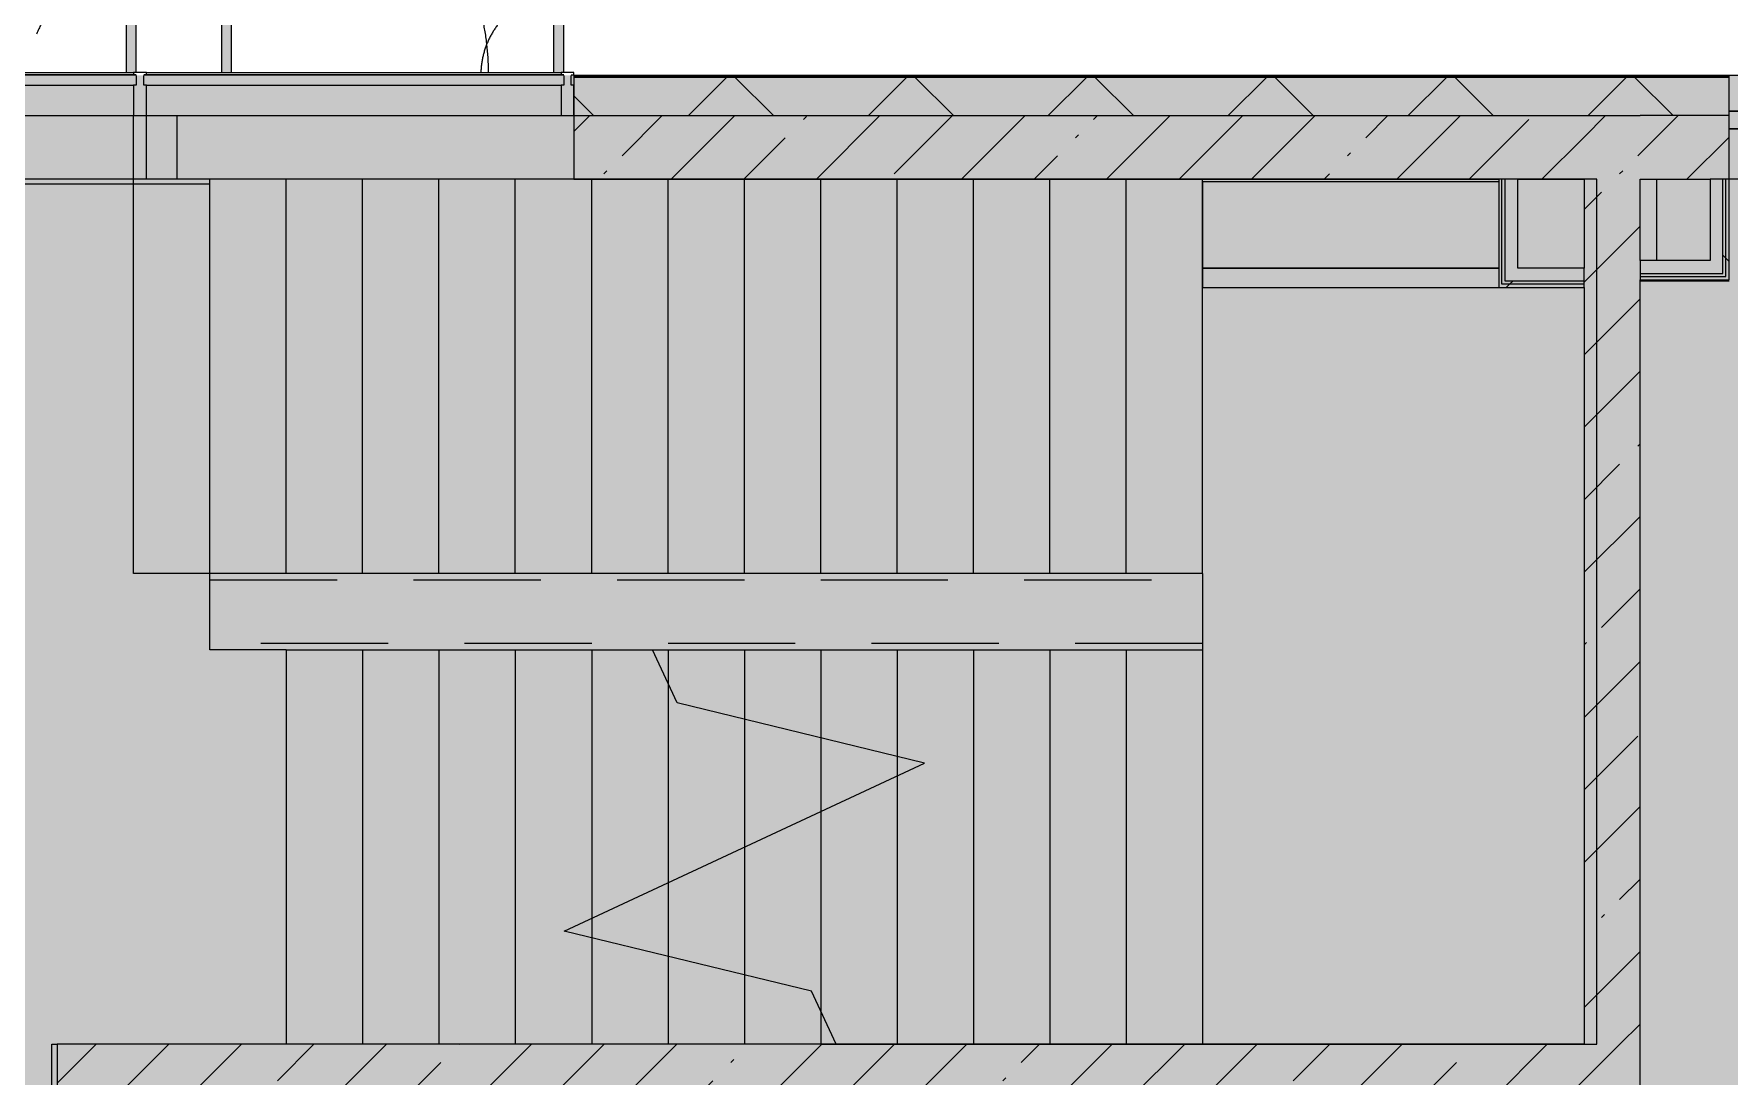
# Model space of a CAD drawing. Header units: millimetres. Extents: x 81548 to 272142, y -8553 to 29000.
# Drawn here: x 239620 to 246282, y 17625 to 21721 of the extents above; entities that cross this region are included whole.
import ezdxf

# ---------------------------------------------------------------- set-up
doc = ezdxf.new("R2010")
doc.units = ezdxf.units.MM
doc.linetypes.add('200_ШТРИХ__ш1_п0_6_', pattern=[800, 500, -300])
doc.layers.add('A-DETL-GENF-2', color=7, linetype='Continuous', lineweight=9, true_color=0xc0c0c0, transparency=0.4)
for name, color, linetype, lineweight in [('A-DETL-MBND-1', 7, '200_ШТРИХ__ш1_п0_6_', 9), ('A-GLAZ-3', 7, 'Continuous', 5), ('A-GLAZ-CWMG-2', 7, 'Continuous', 5), ('A-WALL-3', 7, 'Continuous', 5), ('I-WALL-4', 7, 'Continuous', 5)]:
    doc.layers.add(name, color=color, linetype=linetype, lineweight=lineweight)
for name, color, linetype, lineweight, true_color in [('A-FLOR-2', 7, 'Continuous', 5, 0xb7b7b7), ('A-GLAZ-2', 7, 'Continuous', 5, 0x737373), ('A-GLAZ-CWMG-4', 7, 'Continuous', 5, 0x737373), ('A-WALL-4', 7, 'Continuous', 5, 0x737373), ('A-WALL-5', 7, 'Continuous', 9, 0x737373), ('I-WALL-2', 7, 'Continuous', 5, 0xe7e7e7), ('I-WALL-3', 7, 'Continuous', 9, 0xe7e7e7), ('I-WALL-5', 7, 'Continuous', 5, 0x737373), ('S-STRS-2', 7, 'Continuous', 5, 0x737373), ('S-STRS-MBND-2', 7, 'Continuous', 5, 0x737373)]:
    doc.layers.add(name, color=color, linetype=linetype, lineweight=lineweight, true_color=true_color)
pattern_1 = [(45, (145131.5, 0), (-285.1231, 285.1231), []), (45, (145416.64, 0), (-285.1231, 285.1231), [504.031, -100.806, 16.764, -84.042])]
pattern_2 = [(45, (145131.5, 0), (-530.33, 530.33), []), (135, (145131.5, 0), (-530.33, -530.33), [])]

# ---------------------------------------------------------------- blocks, each defined once
blk = doc.blocks.new('120_Окно_СКБ_1Ст - 120_Окно_СКБ_1Ст 900х2500_h_ с форточкой-22877787-2_10_3_птичка')
at = {"layer": 'A-GLAZ-2'}
for p, q in [((-450, -127), (-450, -57)), ((-450, -57), (-380, -57)), ((450, -57), (-450, -57)), ((-380, -57), (-380, -127)), ((380, -127), (380, -57)), ((380, -57), (450, -57)), ((450, -57), (450, -127)), ((-380, -127), (-450, -127)), ((-450, -127), (-400, -127)), ((-380, -127), (-400, -127)), ((-400, -127), (-400, -137)), ((380, -87), (-380, -87)), ((-380, -87), (-380, -127)), ((-330, -137), (-330, -87)), ((-330, -107), (330, -107)), ((330, -117), (-330, -117)), ((330, -137), (330, -87)), ((380, -127), (380, -87)), ((450, -127), (380, -127)), ((400, -127), (380, -127)), ((400, -127), (450, -127)), ((400, -137), (400, -127)), ((-400, -137), (400, -137)), ((400, -137), (-400, -137))]:
    blk.add_line(p, q, dxfattribs=at)
blk = doc.blocks.new('DRS_ДПУ_распашная__2Ст_Прямоугольная1 - ВН-4_ Нр_ДО_1500х2200 глухая-26741401-2_10_3_птичка')
at = {"layer": 'A-DETL-MBND-1'}
h = blk.add_hatch(color=256, dxfattribs=at)
h.paths.add_polyline_path([(-760, 10), (-730, 10), (-730, 1050), (-770, 1050), (-770, 10), (-763.2, 10)])
h.paths.add_polyline_path([(-770, 0), (-760, 0), (-763.2, 6.8)])
h = blk.add_hatch(color=256, dxfattribs=at)
h.paths.add_polyline_path([(760, 0), (770, 0), (760, 10)])
h.paths.add_polyline_path([(730, 10), (770, 10), (770, 423.1), (730, 423.1), (730, 40)])
for p, q in [((-770, 1050), (-770, 10)), ((-730, 1050), (-770, 1050)), ((-730, 10), (-730, 1050)), ((770, 423.1), (730, 423.1)), ((730, 423.1), (730, 10)), ((770, 10), (770, 423.1))]:
    blk.add_line(p, q, dxfattribs=at)
for centre, radius, start, end in [((-770, 0), 1050, 0.55196, 90), ((770, 0), 423.1, 90, 178.61029)]:
    blk.add_arc(centre, radius, start, end, dxfattribs=at)
blk = doc.blocks.new('Прямоугольный импост - Импост структурный с накладкой - 170мм-23713241-2_10_3_птичка')
at = {"layer": 'A-DETL-MBND-1'}
for p, q in [((-10, 0), (0, 0)), ((0, 0), (0, -10))]:
    blk.add_line(p, q, dxfattribs=at)
blk = doc.blocks.new('DRS_ДПУ_распашная__2Ст_Прямоугольная1 - ВН-4_ Нр_ДО_1500х2200 глухая-26857260-2_10_3_птичка')
at = {"layer": 'A-DETL-MBND-1'}
blk.add_hatch(color=256, dxfattribs=at).paths.add_polyline_path([(-662.5, 10), (-632.5, 10), (-632.5, 1050), (-672.5, 1050), (-672.5, 10)])
h = blk.add_hatch(color=256, dxfattribs=at)
h.paths.add_polyline_path([(662.5, 0), (672.5, 0), (662.5, 10)])
h.paths.add_polyline_path([(632.5, 10), (672.5, 10), (672.5, 325.6), (632.5, 325.6), (632.5, 40)])
for p, q in [((-672.5, 1050), (-672.5, 10)), ((-632.5, 1050), (-672.5, 1050)), ((-632.5, 10), (-632.5, 1050)), ((672.5, 325.6), (632.5, 325.6)), ((632.5, 325.6), (632.5, 10)), ((672.5, 10), (672.5, 325.6))]:
    blk.add_line(p, q, dxfattribs=at)
for centre, radius, start, end in [((-672.5, 0), 1050, 0.55196, 90), ((672.5, 0), 325.6, 90, 178.15712)]:
    blk.add_arc(centre, radius, start, end, dxfattribs=at)
blk = doc.blocks.new('PNS_Панель прямоугольная1 - Нр_Стекло - 40мм-22959730-2_10_3_птичка')
at = {"layer": 'A-GLAZ-2'}
blk.add_line((-756.4, -40), (760, -40), dxfattribs=at)
at = {"layer": 'A-GLAZ-3'}
for p, q in [((-770, 0), (770, 0)), ((770, 0), (-770, 0))]:
    blk.add_line(p, q, dxfattribs=at)
blk = doc.blocks.new('PNS_Панель прямоугольная1 - Нр_Стекло - 40мм-23689183-2_10_3_птичка')
at = {"layer": 'A-GLAZ-2'}
blk.add_line((-815, -40), (815, -40), dxfattribs=at)
at = {"layer": 'A-GLAZ-3'}
for p, q in [((-825, 0), (825, 0)), ((825, 0), (-825, 0))]:
    blk.add_line(p, q, dxfattribs=at)
blk = doc.blocks.new('Прямоугольный импост - Импост структурный с накладкой - 170мм-22874516-2_10_3_птичка')
at = {"layer": 'A-GLAZ-CWMG-2'}
for p, q in [((-50, -10), (-50, 0)), ((-50, 0), (-40, 0)), ((-10, 0), (0, 0)), ((0, 0), (0, -10)), ((0, -10), (-50, -10))]:
    blk.add_line(p, q, dxfattribs=at)
at = {"layer": 'A-GLAZ-CWMG-4'}
for p, q in [((-50, 40), (-50, 160)), ((-50, 160), (0, 160)), ((0, 160), (0, 40)), ((-40, 40), (-50, 40)), ((-40, 2), (-40, 40)), ((-10, 40), (-10, 2)), ((0, 40), (-10, 40))]:
    blk.add_line(p, q, dxfattribs=at)
blk = doc.blocks.new('Прямоугольный импост - Импост структурный с накладкой - 170мм-22855553-2_10_3_птичка')
at = {"layer": 'A-GLAZ-CWMG-2'}
for p, q in [((93360, 21560), (93360, 21570)), ((93360, 21570), (94880, 21570)), ((94880, 21570), (94880, 21560))]:
    blk.add_line(p, q, dxfattribs=at)
at = {"layer": 'A-GLAZ-CWMG-4'}
blk.add_line((93360, 21400), (94880, 21400), dxfattribs=at)
blk = doc.blocks.new('Прямоугольный импост - Импост структурный с накладкой - 170мм-23689142-2_10_3_птичка')
at = {"layer": 'A-GLAZ-CWMG-2'}
for p, q in [((94930, 21560), (94930, 21570)), ((94930, 21570), (96560, 21570)), ((96560, 21570), (96560, 21560))]:
    blk.add_line(p, q, dxfattribs=at)
at = {"layer": 'A-GLAZ-CWMG-4'}
blk.add_line((94930, 21400), (96560, 21400), dxfattribs=at)
blk = doc.blocks.new('Прямоугольный импост - Импост структурный с накладкой - 170мм-22874498-2_10_3_птичка')
at = {"layer": 'A-GLAZ-CWMG-2'}
for p, q in [((-25, -10), (-25, 0)), ((-25, 0), (-15, 0)), ((15, 0), (25, 0)), ((25, 0), (25, -10)), ((25, -10), (-25, -10))]:
    blk.add_line(p, q, dxfattribs=at)
at = {"layer": 'A-GLAZ-CWMG-4'}
for p, q in [((-25, 40), (-25, 160)), ((-25, 160), (25, 160)), ((25, 160), (25, 40)), ((-15, 40), (-25, 40)), ((-15, 2), (-15, 40)), ((15, 40), (15, 2)), ((25, 40), (15, 40))]:
    blk.add_line(p, q, dxfattribs=at)
blk = doc.blocks.new('Зашивка приборов отопления31 - Зашивка приборов отопления-33324104-2_10_3_птичка')
at = {"layer": 'A-WALL-4'}
for p, q in [((126595, 120), (125430, 120)), ((126595, 45), (126595, 120)), ((126595, 45), (125430, 45)), ((125430, 45), (126595, 45)), ((126595, -295), (126595, 45)), ((125430, -295), (126595, -295))]:
    blk.add_line(p, q, dxfattribs=at)

msp = doc.modelspace()

# ---------------------------------------------------------------- hatches: boundary and pattern name
at = {"layer": 'A-DETL-GENF-2'}
msp.add_hatch(color=256, dxfattribs=at).paths.add_polyline_path([(268200.9, -258), (270369.5, -258), (270369.5, 21558), (238439.5, 21558), (238439.5, 27348), (229991.5, 27348), (229991.5, 5750), (234333.5, 5750), (234333.5, -258), (267272.4, -258)])
at = {"layer": 'A-WALL-3'}
h = msp.add_hatch(dxfattribs=at)
h.set_pattern_fill('FP_55', color=256, style=0, pattern_type=2)
h.set_pattern_definition([(45, (145131.5, 0), (-353.5534, 353.5534), []), (135, (145131.5, 0), (-353.5534, -353.5534), [])])
h.paths.add_polyline_path([(270361.5, 21400), (270361.5, 21550), (265281.7, 21550), (265281.7, 21400), (270211.5, 21400)])
h.paths.add_polyline_path([(264381.7, 21400), (264381.7, 21550), (263032, 21550), (263032, 21400), (263558.3, 21400)])
h.paths.add_polyline_path([(251487.6, 21400), (251982, 21400), (251982, 21550), (250681.7, 21550), (250681.7, 21400), (251181.5, 21400)])
h.paths.add_polyline_path([(254182, 21400), (254182, 21550), (252882, 21550), (252882, 21400), (253344.6, 21400)])
h.paths.add_polyline_path([(255082, 21400), (256381.5, 21400), (256381.5, 21550), (255082, 21550)])
h.paths.add_polyline_path([(261232, 21400), (262132, 21400), (262132, 21550), (260732, 21550), (260732, 21400), (260772.8, 21400)])
h.paths.add_polyline_path([(258432, 21400), (258432, 21550), (257281.5, 21550), (257281.5, 21400)])
h.paths.add_polyline_path([(248381.7, 21400), (248381.7, 21550), (247181.5, 21550), (247181.5, 21400), (247773.5, 21400)])
h.paths.add_polyline_path([(238439.5, 21400), (238441.5, 21400), (238437.4, 21550), (238191.5, 21550), (238191.5, 21400), (238398.5, 21400)])
h.paths.add_polyline_path([(241741.5, 21400), (246281.5, 21400), (246281.5, 21550), (241741.5, 21550)])
at = {"layer": 'I-WALL-2'}
for points in [[(246256.5, 20780), (246256.5, 21150), (246206.5, 21150), (246206.5, 20780)], [(246206.5, 20780), (246206.5, 20830), (245931.5, 20830), (245931.5, 20780)]]:
    msp.add_hatch(color=256, dxfattribs=at).paths.add_polyline_path(points)
at = {"layer": 'I-WALL-3'}
for points in [[(245451.5, 20750), (245451.5, 21150), (245401.5, 21150), (245401.5, 20750)], [(245711.5, 20750), (245711.5, 20800), (245451.5, 20800), (245451.5, 20750)]]:
    msp.add_hatch(color=256, dxfattribs=at).paths.add_polyline_path(points)
at = {"layer": 'I-WALL-4'}
h = msp.add_hatch(dxfattribs=at)
h.set_pattern_fill('FP_63', color=256, style=0, pattern_type=2)
h.set_pattern_definition(pattern_1)
h.paths.add_polyline_path([(245711.5, 21150), (245711.5, 21400), (241741.5, 21400), (241741.5, 21150), (245451.5, 21150)])
h.paths.add_polyline_path([(238333.5, 21150), (238441.5, 21150), (238439.5, 21400), (238161.5, 21400), (238161.5, 21150), (238221.5, 21150)])
h = msp.add_hatch(dxfattribs=at)
h.set_pattern_fill('FP_63', color=256, style=0, pattern_type=2)
h.set_pattern_definition(pattern_1)
h.paths.add_polyline_path([(245931.5, 17750), (245931.5, 21400), (245711.5, 21400), (245711.5, 17750), (245916.5, 17750)])
h = msp.add_hatch(dxfattribs=at)
h.set_pattern_fill('FP_63', color=256, style=0, pattern_type=2)
h.set_pattern_definition(pattern_1)
h.paths.add_polyline_path([(263032, 21150), (264381.7, 21150), (264381.7, 21400), (263032, 21400)])
h.paths.add_polyline_path([(257281.5, 21150), (258432, 21150), (258432, 21400), (257281.5, 21400)])
h.paths.add_polyline_path([(261232, 21150), (262132, 21150), (262132, 21400), (261232, 21400), (261232, 21239.3)])
h.paths.add_polyline_path([(266341.5, 21150), (266341.5, 21400), (265981.5, 21400), (265981.5, 21150)])
h.paths.add_polyline_path([(246281.5, 21150), (246281.5, 21400), (245931.5, 21400), (245931.5, 21150), (246269, 21150)])
h.paths.add_polyline_path([(247773.5, 21150), (248381.7, 21150), (248381.7, 21400), (247181.5, 21400), (247181.5, 21150)])
h.paths.add_polyline_path([(253576.5, 21150), (254182, 21150), (254182, 21400), (252882, 21400), (252882, 21150), (253526.5, 21150)])
h.paths.add_polyline_path([(251181.5, 21150), (251982, 21150), (251982, 21400), (251181.5, 21400)])
h.paths.add_polyline_path([(256381.5, 21150), (256381.5, 21400), (256181.5, 21400), (256181.5, 21150)])
h.paths.add_polyline_path([(255481.5, 21150), (255481.5, 21400), (255082, 21400), (255082, 21150), (255201.7, 21150)])
h = msp.add_hatch(dxfattribs=at)
h.set_pattern_fill('FP_167', color=256, style=0, pattern_type=2)
h.set_pattern_definition(pattern_2)
h.paths.add_polyline_path([(246269, 20767.5), (246269, 21150), (246256.5, 21150), (246256.5, 20767.5)])
h = msp.add_hatch(dxfattribs=at)
h.set_pattern_fill('FP_167', color=256, style=0, pattern_type=2)
h.set_pattern_definition(pattern_2)
h.paths.add_polyline_path([(246281.5, 20755), (246281.5, 21150), (246269, 21150), (246269, 20755)])
h = msp.add_hatch(dxfattribs=at)
h.set_pattern_fill('FP_167', color=256, style=0, pattern_type=2)
h.set_pattern_definition(pattern_2)
h.paths.add_polyline_path([(245711.5, 20725), (245711.5, 20737.5), (245389, 20737.5), (245389, 20725), (245451.5, 20725)])
h = msp.add_hatch(dxfattribs=at)
h.set_pattern_fill('FP_167', color=256, style=0, pattern_type=2)
h.set_pattern_definition(pattern_2)
h.paths.add_polyline_path([(245401.5, 20737.5), (245711.5, 20737.5), (245711.5, 20750), (245401.5, 20750)])
h = msp.add_hatch(dxfattribs=at)
h.set_pattern_fill('FP_63', color=256, style=0, pattern_type=2)
h.set_pattern_definition(pattern_1)
h.paths.add_polyline_path([(245931.5, 17530), (245931.5, 17750), (239711.5, 17750), (239711.5, 17530), (245916.5, 17530)])

# ---------------------------------------------------------------- linework, layer by layer
at = {"layer": 'A-DETL-MBND-1'}
for p, q in [((240061.5, 21150), (240061.5, 21400)), ((240181.5, 21400), (240181.5, 21150)), ((240311.5, 19575), (244211.5, 19575)), ((244211.5, 19325), (240311.5, 19325))]:
    msp.add_line(p, q, dxfattribs=at)
at = {"layer": 'A-FLOR-2'}
for p, q in [((240011.5, 21150), (240011.5, 21400)), ((240311.5, 21130), (238181.5, 21130)), ((240311.5, 21150), (238441.5, 21150)), ((240311.5, 19300), (240311.5, 21150)), ((245996.5, 21150), (245996.5, 20830)), ((246281.5, 20750), (245931.5, 20750)), ((240611.5, 19300), (240311.5, 19300)), ((239690.5, 13620), (239690.5, 17750)), ((239690.5, 17750), (239711.5, 17750))]:
    msp.add_line(p, q, dxfattribs=at)
at = {"layer": 'A-WALL-4'}
for p, q in [((255082, 21558), (241741.5, 21558)), ((241741.5, 21558), (241741.5, 21400)), ((246281.5, 21400), (246281.5, 21558)), ((245711.5, 21400), (245931.5, 21400))]:
    msp.add_line(p, q, dxfattribs=at)
at = {"layer": 'A-WALL-5'}
for p, q in [((246281.5, 21553), (241741.5, 21553)), ((246281.5, 21550), (241741.5, 21550)), ((241741.5, 21400), (245711.5, 21400)), ((246281.5, 21400), (245931.5, 21400)), ((245451.5, 21150), (245376.5, 21150)), ((245389, 20737.5), (245389, 21150)), ((245401.5, 20750), (245401.5, 21150)), ((246281.5, 21150), (246206.5, 21150)), ((246256.5, 20780), (246256.5, 21150)), ((246269, 20767.5), (246269, 21150)), ((245711.5, 20725), (245711.5, 20800)), ((245931.5, 20830), (245931.5, 20755)), ((245711.5, 20737.5), (245389, 20737.5)), ((245711.5, 20750), (245401.5, 20750)), ((245931.5, 20780), (246256.5, 20780)), ((245931.5, 20767.5), (246269, 20767.5))]:
    msp.add_line(p, q, dxfattribs=at)
at = {"layer": 'I-WALL-5'}
for p, q in [((241741.5, 21400), (241741.5, 21150)), ((246281.5, 21150), (246281.5, 21400)), ((241741.5, 21150), (245376.5, 21150)), ((245376.5, 21150), (245376.5, 20725)), ((245451.5, 21150), (245711.5, 21150)), ((245451.5, 20800), (245451.5, 21150)), ((245711.5, 21150), (245711.5, 20800)), ((245931.5, 21150), (246206.5, 21150)), ((245931.5, 20830), (245931.5, 21150)), ((246206.5, 21150), (246206.5, 20830)), ((250681.5, 21150), (246281.5, 21150)), ((246281.5, 20755), (246281.5, 21150)), ((245711.5, 20800), (245451.5, 20800)), ((246206.5, 20830), (245931.5, 20830)), ((245376.5, 20725), (245711.5, 20725)), ((245711.5, 20725), (245711.5, 17750)), ((245931.5, 15235), (245931.5, 20755)), ((245931.5, 20755), (246281.5, 20755)), ((239711.5, 17750), (239711.5, 13620)), ((245711.5, 17750), (239711.5, 17750))]:
    msp.add_line(p, q, dxfattribs=at)
at = {"layer": 'S-STRS-2'}
for p, q in [((240011.5, 19600), (240011.5, 21150)), ((240611.5, 21150), (240311.5, 21150)), ((240911.5, 21150), (240611.5, 21150)), ((240611.5, 19600), (240611.5, 21150)), ((240611.5, 19600), (240611.5, 21150)), ((241211.5, 21150), (240911.5, 21150)), ((240911.5, 19600), (240911.5, 21150)), ((240911.5, 19600), (240911.5, 21150)), ((241511.5, 21150), (241211.5, 21150)), ((241211.5, 19600), (241211.5, 21150)), ((241211.5, 19600), (241211.5, 21150)), ((241741.5, 21150), (241511.5, 21150)), ((241511.5, 19600), (241511.5, 21150)), ((241511.5, 19600), (241511.5, 21150)), ((241811.5, 19600), (241811.5, 21150)), ((241811.5, 19600), (241811.5, 21150)), ((242111.5, 19600), (242111.5, 21150)), ((242111.5, 19600), (242111.5, 21150)), ((242411.5, 19600), (242411.5, 21150)), ((242411.5, 19600), (242411.5, 21150)), ((242711.5, 19600), (242711.5, 21150)), ((242711.5, 19600), (242711.5, 21150)), ((243011.5, 19600), (243011.5, 21150)), ((243011.5, 19600), (243011.5, 21150)), ((243311.5, 19600), (243311.5, 21150)), ((243311.5, 19600), (243311.5, 21150)), ((243611.5, 19600), (243611.5, 21150)), ((243611.5, 19600), (243611.5, 21150)), ((243911.5, 19600), (243911.5, 21150)), ((243911.5, 19600), (243911.5, 21150)), ((244211.5, 21140), (244211.5, 21150)), ((244211.5, 21140), (244211.5, 21150)), ((244211.5, 19600), (244211.5, 20725)), ((244211.5, 19600), (244211.5, 20725)), ((240611.5, 19600), (240311.5, 19600)), ((240911.5, 19600), (240611.5, 19600)), ((241211.5, 19600), (240911.5, 19600)), ((241511.5, 19600), (241211.5, 19600)), ((241811.5, 19600), (241511.5, 19600)), ((242111.5, 19600), (241811.5, 19600)), ((242411.5, 19600), (242111.5, 19600)), ((242711.5, 19600), (242411.5, 19600)), ((243011.5, 19600), (242711.5, 19600)), ((243311.5, 19600), (243011.5, 19600)), ((243611.5, 19600), (243311.5, 19600)), ((243911.5, 19600), (243611.5, 19600)), ((244211.5, 19600), (243911.5, 19600)), ((244211.5, 19600), (244211.5, 19300)), ((240611.5, 19300), (240611.5, 17750)), ((240611.5, 19300), (240911.5, 19300)), ((240611.5, 19300), (240611.5, 17750)), ((240911.5, 19300), (241211.5, 19300)), ((240911.5, 19300), (240911.5, 17750)), ((240911.5, 19300), (240911.5, 17750)), ((241211.5, 19300), (241511.5, 19300)), ((241211.5, 19300), (241211.5, 17750)), ((241211.5, 19300), (241211.5, 17750)), ((241511.5, 19300), (241811.5, 19300)), ((241511.5, 19300), (241511.5, 17750)), ((241511.5, 19300), (241511.5, 17750)), ((241811.5, 19300), (242050.1, 19300)), ((241811.5, 19300), (241811.5, 18245.2)), ((241811.5, 19300), (241811.5, 18245.2)), ((242050.1, 19300), (242111.5, 19300)), ((242111.5, 19300), (242411.5, 19300)), ((242111.5, 19300), (242111.5, 19168.4)), ((242111.5, 19300), (242111.5, 19168.4)), ((242411.5, 19300), (242711.5, 19300)), ((242411.5, 19300), (242411.5, 19027.2)), ((242411.5, 19300), (242411.5, 19027.2)), ((242711.5, 19300), (243011.5, 19300)), ((242711.5, 19300), (242711.5, 18954.3)), ((242711.5, 19300), (242711.5, 18954.3)), ((243011.5, 19300), (243311.5, 19300)), ((243011.5, 19300), (243011.5, 18881.4)), ((243011.5, 19300), (243011.5, 18881.4)), ((243311.5, 19300), (243611.5, 19300)), ((243311.5, 19300), (243311.5, 17750)), ((243311.5, 19300), (243311.5, 17750)), ((243611.5, 19300), (243911.5, 19300)), ((243611.5, 19300), (243611.5, 17750)), ((243611.5, 19300), (243611.5, 17750)), ((243911.5, 19300), (244211.5, 19300)), ((243911.5, 19300), (243911.5, 17750)), ((243911.5, 19300), (243911.5, 17750)), ((244211.5, 19300), (244211.5, 17750)), ((244211.5, 19300), (244211.5, 17750)), ((242111.5, 19168.4), (242111.5, 18385.1)), ((242111.5, 19168.4), (242111.5, 18385.1)), ((242411.5, 19027.2), (242411.5, 18525)), ((242411.5, 19027.2), (242411.5, 18525)), ((242711.5, 18954.3), (242711.5, 18664.9)), ((242711.5, 18954.3), (242711.5, 18664.9)), ((243011.5, 18881.4), (243011.5, 18804.8)), ((243011.5, 18881.4), (243011.5, 18804.8)), ((243011.5, 18804.8), (243011.5, 17750)), ((243011.5, 18804.8), (243011.5, 17750)), ((242711.5, 18664.9), (242711.5, 17881.6)), ((242711.5, 18664.9), (242711.5, 17881.6)), ((242411.5, 18525), (242411.5, 18022.8)), ((242411.5, 18525), (242411.5, 18022.8)), ((242111.5, 18385.1), (242111.5, 18095.7)), ((242111.5, 18385.1), (242111.5, 18095.7)), ((241811.5, 18245.2), (241811.5, 18168.6)), ((241811.5, 18245.2), (241811.5, 18168.6)), ((241811.5, 18168.6), (241811.5, 17750)), ((241811.5, 18168.6), (241811.5, 17750)), ((242111.5, 18095.7), (242111.5, 17750)), ((242111.5, 18095.7), (242111.5, 17750)), ((242411.5, 18022.8), (242411.5, 17750)), ((242411.5, 18022.8), (242411.5, 17750)), ((242711.5, 17881.6), (242711.5, 17750)), ((242711.5, 17881.6), (242711.5, 17750)), ((242711.5, 17750), (242772.9, 17750))]:
    msp.add_line(p, q, dxfattribs=at)
at = {"layer": 'S-STRS-MBND-2'}
for p, q in [((240011.5, 19600), (240011.5, 21150)), ((244211.5, 21150), (240011.5, 21150)), ((240311.5, 19600), (240311.5, 21150)), ((240311.5, 19600), (240311.5, 21150)), ((240611.5, 19600), (240611.5, 21150)), ((240611.5, 19600), (240611.5, 21150)), ((240911.5, 19600), (240911.5, 21150)), ((240911.5, 19600), (240911.5, 21150)), ((241211.5, 19600), (241211.5, 21150)), ((241211.5, 19600), (241211.5, 21150)), ((241511.5, 19600), (241511.5, 21150)), ((241511.5, 19600), (241511.5, 21150)), ((241811.5, 19600), (241811.5, 21150)), ((241811.5, 19600), (241811.5, 21150)), ((242111.5, 19600), (242111.5, 21150)), ((242111.5, 19600), (242111.5, 21150)), ((242411.5, 19600), (242411.5, 21150)), ((242411.5, 19600), (242411.5, 21150)), ((242711.5, 19600), (242711.5, 21150)), ((242711.5, 19600), (242711.5, 21150)), ((243011.5, 19600), (243011.5, 21150)), ((243011.5, 19600), (243011.5, 21150)), ((243311.5, 19600), (243311.5, 21150)), ((243311.5, 19600), (243311.5, 21150)), ((243611.5, 19600), (243611.5, 21150)), ((243611.5, 19600), (243611.5, 21150)), ((243911.5, 19600), (243911.5, 21150)), ((243911.5, 19600), (243911.5, 21150)), ((245761.5, 21150), (244211.5, 21150)), ((244211.5, 19600), (244211.5, 21150)), ((244211.5, 19600), (244211.5, 21150)), ((245761.5, 17750), (245761.5, 21150)), ((244211.5, 19600), (240011.5, 19600)), ((244211.5, 19600), (244211.5, 19300)), ((242050.1, 19300), (244211.5, 19300)), ((242147.4, 19091.4), (242050.1, 19300)), ((242111.5, 19300), (242111.5, 19168.4)), ((242111.5, 19300), (242111.5, 19168.4)), ((242411.5, 19300), (242411.5, 19027.2)), ((242411.5, 19300), (242411.5, 19027.2)), ((242711.5, 19300), (242711.5, 18954.3)), ((242711.5, 19300), (242711.5, 18954.3)), ((243011.5, 19300), (243011.5, 18881.4)), ((243011.5, 19300), (243011.5, 18881.4)), ((243311.5, 19300), (243311.5, 17750)), ((243311.5, 19300), (243311.5, 17750)), ((243611.5, 19300), (243611.5, 17750)), ((243611.5, 19300), (243611.5, 17750)), ((243911.5, 19300), (243911.5, 17750)), ((243911.5, 19300), (243911.5, 17750)), ((244211.5, 19300), (244211.5, 17750)), ((244211.5, 19300), (244211.5, 17750)), ((243119.6, 18855.2), (242147.4, 19091.4)), ((241703.5, 18194.8), (243119.6, 18855.2)), ((243011.5, 18804.8), (243011.5, 17750)), ((243011.5, 18804.8), (243011.5, 17750)), ((242711.5, 18664.9), (242711.5, 17881.6)), ((242711.5, 18664.9), (242711.5, 17881.6)), ((242411.5, 18525), (242411.5, 18022.8)), ((242411.5, 18525), (242411.5, 18022.8)), ((242111.5, 18385.1), (242111.5, 18095.7)), ((242111.5, 18385.1), (242111.5, 18095.7)), ((242675.7, 17958.6), (241703.5, 18194.8)), ((241811.5, 18245.2), (241811.5, 18168.6)), ((241811.5, 18245.2), (241811.5, 18168.6)), ((242772.9, 17750), (242675.7, 17958.6)), ((242772.9, 17750), (244211.5, 17750)), ((244211.5, 17750), (245761.5, 17750))]:
    msp.add_line(p, q, dxfattribs=at)

# ---------------------------------------------------------------- block references
at = {"layer": 'A-DETL-MBND-1'}
for name, p in [('DRS_ДПУ_распашная__2Ст_Прямоугольная1 - ВН-4_ Нр_ДО_1500х2200 глухая-26741401-2_10_3_птичка', (239251.5, 21560)), ('DRS_ДПУ_распашная__2Ст_Прямоугольная1 - ВН-4_ Нр_ДО_1500х2200 глухая-26857260-2_10_3_птичка', (241029, 21560))]:
    msp.add_blockref(name, p, dxfattribs=at)
at = {"layer": 'A-DETL-MBND-1', "extrusion": (0, 0, -1), "rotation": 180}
msp.add_blockref('Прямоугольный импост - Импост структурный с накладкой - 170мм-23713241-2_10_3_птичка', (-241741.5, 21560), dxfattribs=at)
at = {"layer": 'A-GLAZ-2'}
msp.add_blockref('120_Окно_СКБ_1Ст - 120_Окно_СКБ_1Ст 900х2500_h_ с форточкой-22877787-2_10_3_птичка', (246731.5, 21475), dxfattribs=at)
at = {"layer": 'A-GLAZ-3'}
for name, p in [('PNS_Панель прямоугольная1 - Нр_Стекло - 40мм-22959730-2_10_3_птичка', (239251.5, 21560)), ('PNS_Панель прямоугольная1 - Нр_Стекло - 40мм-23689183-2_10_3_птичка', (240876.5, 21560))]:
    msp.add_blockref(name, p, dxfattribs=at)
at = {"layer": 'A-GLAZ-CWMG-2'}
for name in ['Прямоугольный импост - Импост структурный с накладкой - 170мм-22855553-2_10_3_птичка', 'Прямоугольный импост - Импост структурный с накладкой - 170мм-23689142-2_10_3_птичка']:
    msp.add_blockref(name, (145131.5, 0), dxfattribs=at)
at = {"layer": 'A-GLAZ-CWMG-4', "extrusion": (0, 0, -1), "rotation": 180}
for name, p in [('Прямоугольный импост - Импост структурный с накладкой - 170мм-22874498-2_10_3_птичка', (-240036.5, 21560)), ('Прямоугольный импост - Импост структурный с накладкой - 170мм-22874516-2_10_3_птичка', (-241741.5, 21560))]:
    msp.add_blockref(name, p, dxfattribs=at)
at = {"layer": 'A-WALL-4', "rotation": 180}
msp.add_blockref('Зашивка приборов отопления31 - Зашивка приборов отопления-33324104-2_10_3_птичка', (370806.6, 20845), dxfattribs=at)

doc.saveas('drawing.dxf')
